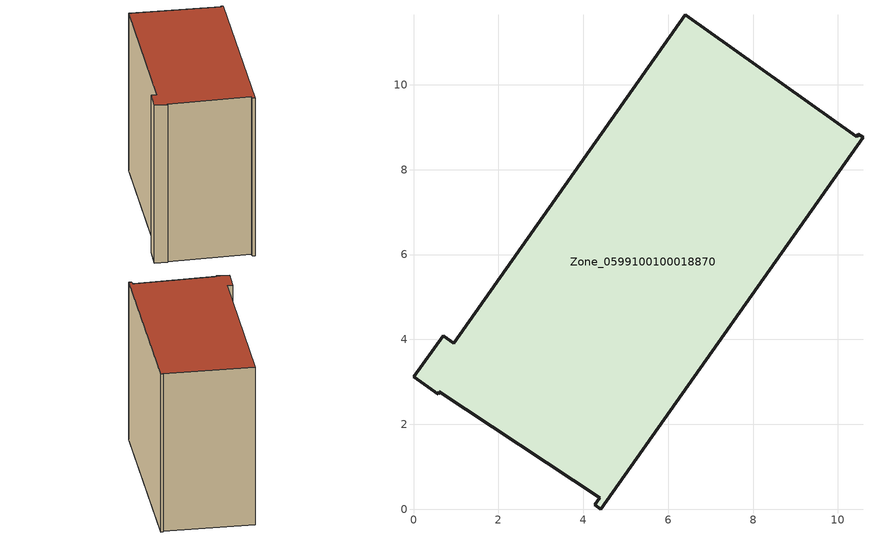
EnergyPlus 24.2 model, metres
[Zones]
Zone_0599100100018870
 floor ground (C_G): 10.48,8.84 10.59,8.76 4.41,0 4.27,0.1 4.39,0.27 0.6,2.77 0.58,2.71 0,3.12 0.69,4.09 0.94,3.92 6.41,11.65 10.44,8.78 z3.83
 wall outside (C_F): 4.41,0 10.59,8.76 10.48,8.84 10.44,8.78 6.41,11.65 0.94,3.92 0.69,4.09 0,3.12 0.58,2.71 0.6,2.77 4.39,0.27 4.27,0.1 4.41,0 z3.83:13.22
 roof outside (C_R): 10.59,8.76 10.48,8.84 10.44,8.78 6.41,11.65 0.94,3.92 0.69,4.09 0,3.12 0.58,2.71 0.6,2.77 4.39,0.27 4.27,0.1 4.41,0 z13.22
[BUILDING]
Pand.0599100100018870: North Axis=0; Terrain=City; Loads Convergence Tolerance Value=0.04; Temperature Convergence Tolerance Value=0.4; Solar Distribution=FullExterior; Maximum Number of Warmup Days=25; Minimum Number of Warmup Days=1
[Site:Location]
Rotterdam.The.Hague.AP_ZH_NLD Design_Conditions: Latitude=51.96; Longitude=4.45; Time Zone=1; Elevation=-4.5
[SITE:GROUNDTEMPERATURE:BUILDINGSURFACE]
18, 18, 18, 18, 18, 18, 18, 18, 18, 18, 18, 18
[MATERIAL] Thermal Absorptance=0.9; Solar Absorptance=0.7; Visible Absorptance=0.7
Name | Roughness | Thickness | Conductivity | Density | Specific Heat
G.TI.2015-2018 | MediumSmooth | 0.15 | 0.0428571 | 540 | 1210
F.TI.2015-2018 | Rough | 0.3 | 0.0666667 | 1920 | 840
R.TI.2015-2018 | MediumRough | 0.2 | 0.0333333 | 1500 | 1000
[CONSTRUCTION]
C_G: G.TI.2015-2018
C_F: F.TI.2015-2018
C_R: R.TI.2015-2018
[ZONE]
Zone_0599100100018870: Type=1; Multiplier=1; Ceiling Height=Autocalculate; Volume=Autocalculate; Floor Area=autocalculate; Part of Total Floor Area=Yes
[ZONEINFILTRATION:DESIGNFLOWRATE]
Infil_Zone_0599100100018870: Zone or ZoneList or Space or SpaceList=Zone_0599100100018870; Schedule=AlwaysOn; Design Flow Rate Calculation Method=Flow/Area; Flow Rate per Floor Area=0.0015; Constant Term Coefficient=1; Temperature Term Coefficient=0; Velocity Term Coefficient=0; Velocity Squared Term Coefficient=0
[HVACTEMPLATE:ZONE:IDEALLOADSAIRSYSTEM]
Zone_0599100100018870: Maximum Heating Supply Air Temperature=50; Minimum Cooling Supply Air Temperature=13; Maximum Heating Supply Air Humidity Ratio=0.0156; Minimum Cooling Supply Air Humidity Ratio=0.0077; Heating Limit=NoLimit; Cooling Limit=NoLimit; Dehumidification Control Type=ConstantSensibleHeatRatio; Cooling Sensible Heat Ratio=0.7; Dehumidification Setpoint=60; Humidification Control Type=None; Humidification Setpoint=30; Outdoor Air Method=None; Outdoor Air Flow Rate per Person=0.00944; Outdoor Air Flow Rate per Zone Floor Area=0; Outdoor Air Flow Rate per Zone=0; Demand Controlled Ventilation Type=None; Outdoor Air Economizer Type=NoEconomizer; Heat Recovery Type=None; Sensible Heat Recovery Effectiveness=0.7; Latent Heat Recovery Effectiveness=0.65
[ZONECONTROL:THERMOSTAT]
ThermostatControl_Zone_0599100100018870: Zone or ZoneList=Zone_0599100100018870; Control Type Schedule=DualSetpointControlType; Control 1=Thermostat_Zone_0599100100018870; Temperature Difference Between Cutout And Setpoint=0
[THERMOSTATSETPOINT:DUALSETPOINT]
Thermostat_Zone_0599100100018870: Heating Setpoint Temperature Schedule=HeatingSetpoint_Zone_0599100100018870; Cooling Setpoint Temperature Schedule=CoolingSetpoint_Zone_0599100100018870
[SCHEDULE:COMPACT]
HeatingSetpoint_Zone_0599100100018870: Through: 12/31, For: AllDays, Until: 24:00, 21
CoolingSetpoint_Zone_0599100100018870: Through: 12/31, For: AllDays, Until: 24:00, 24
DualSetpointControlType: Through: 12/31, For: AllDays, Until: 24:00, 4
AlwaysOn: Through: 12/31, For: AllDays, Until: 24:00, 1
